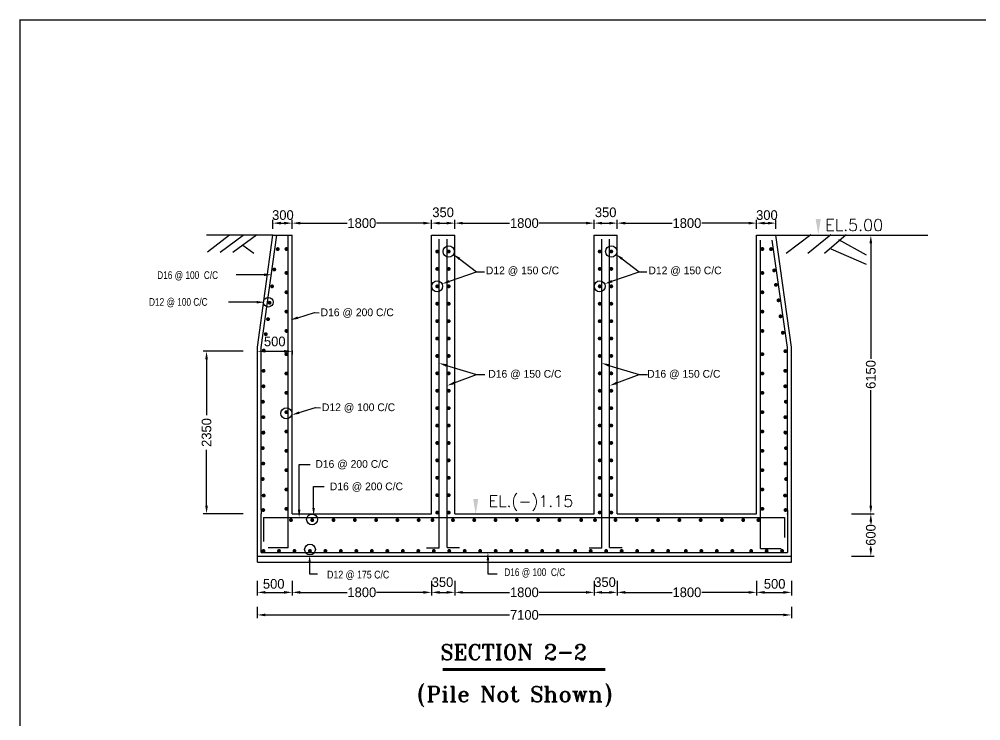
# Model space of a CAD drawing. Extents: x -377620 to 406987, y -326460 to -226264.
# Drawn here: x 84548 to 114362, y -249332 to -227565 of the extents above; entities that cross this region are included whole.
import ezdxf

# ---------------------------------------------------------------- set-up
doc = ezdxf.new("R2010")
doc.units = 0
doc.header["$LTSCALE"] = 300
doc.header["$MEASUREMENT"] = 0
doc.layers.get('DEFPOINTS').update_dxf_attribs({"linetype": 'CONTINUOUS'})
doc.layers.add('LINE', color=7, linetype='CONTINUOUS')
doc.styles.add('BIG', font='ROMANT.SHX')
doc.dimstyles.new('3', dxfattribs={"dimtxt": 225, "dimasz": 350, "dimexe": 100, "dimexo": 25, "dimgap": 9, "dimtad": 0, "dimdec": 0, "dimzin": 0, "dimdsep": 46, "dimtxsty": 'Standard', "dimcen": 0, "dimclrd": 5, "dimclre": 6, "dimclrt": 256, "dimadec": 0, "dimazin": 0, "dimtfac": 1, "dimtdec": 0, "dimtofl": 0, "dimtmove": 2, "dimatfit": 3, "dimfxl": 1, "dimtolj": 1, "dimtzin": 0, "dimarcsym": 0})

# ---------------------------------------------------------------- blocks, each defined once
blk = doc.blocks.new('*D240')
at = {"layer": 'DEFPOINTS', "color": 0}
for p in [(103091, -233892), (102371, -234095), (103091, -234095)]:
    blk.add_point(p, dxfattribs=at)
at = {"layer": 'LINE', "color": 7, "lineweight": -2}
for p, q in [((102371, -234070), (102371, -233792)), ((102621, -233892), (102841, -233892)), ((103091, -234070), (103091, -233792))]:
    blk.add_line(p, q, dxfattribs=at)
at = {"layer": 'LINE', "color": 7}
for points in [[(102621, -233850), (102621, -233933), (102371, -233892)], [(102841, -233850), (102841, -233933), (103091, -233892)]]:
    blk.add_solid(points, dxfattribs=at)
at = {"layer": 'LINE', "color": 7, "insert": (102731, -233558), "char_height": 300, "attachment_point": 5}
blk.add_mtext('\\A1;350', dxfattribs=at)
blk = doc.blocks.new('*D241')
at = {"layer": 'DEFPOINTS', "color": 0}
for p in [(108011, -233892), (107411, -234095), (108011, -234095)]:
    blk.add_point(p, dxfattribs=at)
at = {"layer": 'LINE', "color": 7, "lineweight": -2}
for p, q in [((107411, -234070), (107411, -233792)), ((107661, -233892), (107761, -233892)), ((108011, -234070), (108011, -233792))]:
    blk.add_line(p, q, dxfattribs=at)
at = {"layer": 'LINE', "color": 7}
for points in [[(107661, -233850), (107661, -233933), (107411, -233892)], [(107761, -233850), (107761, -233933), (108011, -233892)]]:
    blk.add_solid(points, dxfattribs=at)
at = {"layer": 'LINE', "color": 7, "insert": (107731, -233643), "char_height": 300, "attachment_point": 5}
blk.add_mtext('\\A1;300', dxfattribs=at)
blk = doc.blocks.new('*D242')
at = {"layer": 'DEFPOINTS', "color": 0}
for p in [(93011, -233892), (92411, -234095), (93011, -234095)]:
    blk.add_point(p, dxfattribs=at)
at = {"layer": 'LINE', "color": 7, "lineweight": -2}
for p, q in [((92411, -234070), (92411, -233792)), ((92661, -233892), (92761, -233892)), ((93011, -234070), (93011, -233792))]:
    blk.add_line(p, q, dxfattribs=at)
at = {"layer": 'LINE', "color": 7}
for points in [[(92661, -233850), (92661, -233933), (92411, -233892)], [(92761, -233850), (92761, -233933), (93011, -233892)]]:
    blk.add_solid(points, dxfattribs=at)
at = {"layer": 'LINE', "color": 7, "insert": (92724, -233643), "char_height": 300, "attachment_point": 5}
blk.add_mtext('\\A1;300', dxfattribs=at)
blk = doc.blocks.new('*D243')
at = {"layer": 'DEFPOINTS', "color": 0}
for p in [(98051, -233892), (97331, -234095), (98051, -234095)]:
    blk.add_point(p, dxfattribs=at)
at = {"layer": 'LINE', "color": 7, "lineweight": -2}
for p, q in [((97331, -234070), (97331, -233792)), ((97581, -233892), (97801, -233892)), ((98051, -234070), (98051, -233792))]:
    blk.add_line(p, q, dxfattribs=at)
at = {"layer": 'LINE', "color": 7}
for points in [[(97581, -233850), (97581, -233933), (97331, -233892)], [(97801, -233850), (97801, -233933), (98051, -233892)]]:
    blk.add_solid(points, dxfattribs=at)
at = {"layer": 'LINE', "color": 7, "insert": (97691, -233558), "char_height": 300, "attachment_point": 5}
blk.add_mtext('\\A1;350', dxfattribs=at)
blk = doc.blocks.new('*D244')
at = {"layer": 'DEFPOINTS', "color": 0}
for p in [(102371, -233892), (98051, -234095), (102371, -234095)]:
    blk.add_point(p, dxfattribs=at)
at = {"layer": 'LINE', "color": 7, "lineweight": -2}
for p, q in [((98051, -234070), (98051, -233792)), ((98301, -233892), (99752, -233892)), ((102121, -233892), (100670, -233892)), ((102371, -234070), (102371, -233792))]:
    blk.add_line(p, q, dxfattribs=at)
at = {"layer": 'LINE', "color": 7}
for points in [[(98301, -233850), (98301, -233933), (98051, -233892)], [(102121, -233850), (102121, -233933), (102371, -233892)]]:
    blk.add_solid(points, dxfattribs=at)
at = {"layer": 'LINE', "color": 7, "insert": (100211, -233892), "char_height": 300, "attachment_point": 5}
blk.add_mtext('\\A1;1800', dxfattribs=at)
blk = doc.blocks.new('*D245')
at = {"layer": 'DEFPOINTS', "color": 0}
for p in [(98051, -244966), (102371, -244966), (102371, -245348)]:
    blk.add_point(p, dxfattribs=at)
at = {"layer": 'LINE', "color": 7, "lineweight": -2}
for p, q in [((98051, -244991), (98051, -245448)), ((102371, -244991), (102371, -245448)), ((98301, -245348), (99752, -245348)), ((102121, -245348), (100670, -245348))]:
    blk.add_line(p, q, dxfattribs=at)
at = {"layer": 'LINE', "color": 7}
for points in [[(98301, -245306), (98301, -245389), (98051, -245348)], [(102121, -245306), (102121, -245389), (102371, -245348)]]:
    blk.add_solid(points, dxfattribs=at)
at = {"layer": 'LINE', "color": 7, "insert": (100211, -245348), "char_height": 300, "attachment_point": 5}
blk.add_mtext('\\A1;1800', dxfattribs=at)
blk = doc.blocks.new('*D254')
at = {"layer": 'DEFPOINTS', "color": 0}
for p in [(97331, -244966), (98051, -244966), (98051, -245348)]:
    blk.add_point(p, dxfattribs=at)
at = {"layer": 'LINE', "color": 7, "lineweight": -2}
for p, q in [((97331, -244991), (97331, -245448)), ((98051, -244991), (98051, -245448)), ((97581, -245348), (97801, -245348))]:
    blk.add_line(p, q, dxfattribs=at)
at = {"layer": 'LINE', "color": 7}
for points in [[(97581, -245306), (97581, -245389), (97331, -245348)], [(97801, -245306), (97801, -245389), (98051, -245348)]]:
    blk.add_solid(points, dxfattribs=at)
at = {"layer": 'LINE', "color": 7, "insert": (97672, -245032), "char_height": 300, "attachment_point": 5}
blk.add_mtext('\\A1;350', dxfattribs=at)
blk = doc.blocks.new('*D257')
at = {"layer": 'DEFPOINTS', "color": 0}
for p in [(91931, -244966), (93011, -244966), (93011, -245348)]:
    blk.add_point(p, dxfattribs=at)
at = {"layer": 'LINE', "color": 7, "lineweight": -2}
for p, q in [((91931, -244991), (91931, -245448)), ((93011, -244991), (93011, -245448)), ((92181, -245348), (92761, -245348))]:
    blk.add_line(p, q, dxfattribs=at)
at = {"layer": 'LINE', "color": 7}
for points in [[(92181, -245306), (92181, -245389), (91931, -245348)], [(92761, -245306), (92761, -245389), (93011, -245348)]]:
    blk.add_solid(points, dxfattribs=at)
at = {"layer": 'LINE', "color": 7, "insert": (92439, -245086), "char_height": 300, "attachment_point": 5}
blk.add_mtext('\\A1;500', dxfattribs=at)
blk = doc.blocks.new('*D258')
at = {"layer": 'DEFPOINTS', "color": 0}
for p in [(93011, -244966), (97331, -244966), (97331, -245348)]:
    blk.add_point(p, dxfattribs=at)
at = {"layer": 'LINE', "color": 7, "lineweight": -2}
for p, q in [((93011, -244991), (93011, -245448)), ((97331, -244991), (97331, -245448)), ((93261, -245348), (94712, -245348)), ((97081, -245348), (95630, -245348))]:
    blk.add_line(p, q, dxfattribs=at)
at = {"layer": 'LINE', "color": 7}
for points in [[(93261, -245306), (93261, -245389), (93011, -245348)], [(97081, -245306), (97081, -245389), (97331, -245348)]]:
    blk.add_solid(points, dxfattribs=at)
at = {"layer": 'LINE', "color": 7, "insert": (95171, -245348), "char_height": 300, "attachment_point": 5}
blk.add_mtext('\\A1;1800', dxfattribs=at)
blk = doc.blocks.new('*D259')
at = {"layer": 'DEFPOINTS', "color": 0}
for p in [(91518, -237868), (90356, -242908), (91518, -242908)]:
    blk.add_point(p, dxfattribs=at)
at = {"layer": 'LINE', "color": 7, "lineweight": -2}
for p, q in [((91493, -237868), (90256, -237868)), ((90356, -238118), (90356, -239854)), ((90356, -242658), (90356, -240922)), ((91493, -242908), (90256, -242908))]:
    blk.add_line(p, q, dxfattribs=at)
at = {"layer": 'LINE', "color": 7}
for points in [[(90315, -238118), (90398, -238118), (90356, -237868)], [(90315, -242658), (90398, -242658), (90356, -242908)]]:
    blk.add_solid(points, dxfattribs=at)
at = {"layer": 'LINE', "color": 7, "insert": (90356, -240388), "char_height": 300, "attachment_point": 5, "rotation": 90}
blk.add_mtext('\\A1;2350', dxfattribs=at)
blk = doc.blocks.new('1')
at = {"layer": 'LINE', "const_width": 25}
blk.add_lwpolyline([(12, 0, 1), (37, 0, 1)], format="xyb", close=True, dxfattribs=at)
blk = doc.blocks.new('2')
at = {"layer": 'LINE'}
blk.add_blockref('1', (-25, -25), dxfattribs=at)
blk = doc.blocks.new('*D260')
at = {"layer": 'DEFPOINTS', "color": 0}
for p in [(91931, -237816), (93011, -237816), (93011, -237868)]:
    blk.add_point(p, dxfattribs=at)
at = {"layer": 'LINE', "color": 7, "lineweight": -2}
for p, q in [((91931, -237841), (91931, -237968)), ((92181, -237868), (92761, -237868)), ((93011, -237841), (93011, -237968))]:
    blk.add_line(p, q, dxfattribs=at)
at = {"layer": 'LINE', "color": 7}
for points in [[(92181, -237826), (92181, -237909), (91931, -237868)], [(92761, -237826), (92761, -237909), (93011, -237868)]]:
    blk.add_solid(points, dxfattribs=at)
at = {"layer": 'LINE', "color": 7, "insert": (92471, -237564), "char_height": 300, "attachment_point": 5}
blk.add_mtext('\\A1;500', dxfattribs=at)
blk = doc.blocks.new('*D261')
at = {"layer": 'DEFPOINTS', "color": 0}
for p in [(97331, -233892), (93011, -234095), (97331, -234095)]:
    blk.add_point(p, dxfattribs=at)
at = {"layer": 'LINE', "color": 7, "lineweight": -2}
for p, q in [((93011, -234070), (93011, -233792)), ((93261, -233892), (94712, -233892)), ((97081, -233892), (95630, -233892)), ((97331, -234070), (97331, -233792))]:
    blk.add_line(p, q, dxfattribs=at)
at = {"layer": 'LINE', "color": 7}
for points in [[(93261, -233850), (93261, -233933), (93011, -233892)], [(97081, -233850), (97081, -233933), (97331, -233892)]]:
    blk.add_solid(points, dxfattribs=at)
at = {"layer": 'LINE', "color": 7, "insert": (95171, -233892), "char_height": 300, "attachment_point": 5}
blk.add_mtext('\\A1;1800', dxfattribs=at)
blk = doc.blocks.new('*D269')
at = {"layer": 'DEFPOINTS', "color": 0}
for p in [(102371, -244966), (103091, -244966), (103091, -245348)]:
    blk.add_point(p, dxfattribs=at)
at = {"layer": 'LINE', "color": 7, "lineweight": -2}
for p, q in [((102371, -244991), (102371, -245448)), ((103091, -244991), (103091, -245448)), ((102621, -245348), (102841, -245348))]:
    blk.add_line(p, q, dxfattribs=at)
at = {"layer": 'LINE', "color": 7}
for points in [[(102621, -245306), (102621, -245389), (102371, -245348)], [(102841, -245306), (102841, -245389), (103091, -245348)]]:
    blk.add_solid(points, dxfattribs=at)
at = {"layer": 'LINE', "color": 7, "insert": (102712, -245032), "char_height": 300, "attachment_point": 5}
blk.add_mtext('\\A1;350', dxfattribs=at)
blk = doc.blocks.new('*D273')
at = {"layer": 'DEFPOINTS', "color": 0}
for p in [(103091, -244966), (107411, -244966), (107411, -245348)]:
    blk.add_point(p, dxfattribs=at)
at = {"layer": 'LINE', "color": 7, "lineweight": -2}
for p, q in [((103091, -244991), (103091, -245448)), ((107411, -244991), (107411, -245448)), ((103341, -245348), (104792, -245348)), ((107161, -245348), (105710, -245348))]:
    blk.add_line(p, q, dxfattribs=at)
at = {"layer": 'LINE', "color": 7}
for points in [[(103341, -245306), (103341, -245389), (103091, -245348)], [(107161, -245306), (107161, -245389), (107411, -245348)]]:
    blk.add_solid(points, dxfattribs=at)
at = {"layer": 'LINE', "color": 7, "insert": (105251, -245348), "char_height": 300, "attachment_point": 5}
blk.add_mtext('\\A1;1800', dxfattribs=at)
blk = doc.blocks.new('*D274')
at = {"layer": 'DEFPOINTS', "color": 0}
for p in [(107411, -244966), (108491, -244966), (108491, -245348)]:
    blk.add_point(p, dxfattribs=at)
at = {"layer": 'LINE', "color": 7, "lineweight": -2}
for p, q in [((107411, -244991), (107411, -245448)), ((108491, -244991), (108491, -245448)), ((107661, -245348), (108241, -245348))]:
    blk.add_line(p, q, dxfattribs=at)
at = {"layer": 'LINE', "color": 7}
for points in [[(107661, -245306), (107661, -245389), (107411, -245348)], [(108241, -245306), (108241, -245389), (108491, -245348)]]:
    blk.add_solid(points, dxfattribs=at)
at = {"layer": 'LINE', "color": 7, "insert": (107971, -245086), "char_height": 300, "attachment_point": 5}
blk.add_mtext('\\A1;500', dxfattribs=at)
blk = doc.blocks.new('*D276')
at = {"layer": 'DEFPOINTS', "color": 0}
for p in [(110332, -234268), (110953, -234268), (110332, -242908)]:
    blk.add_point(p, dxfattribs=at)
at = {"layer": 'LINE', "color": 7, "lineweight": -2}
for p, q in [((110357, -234268), (111053, -234268)), ((110953, -234518), (110953, -238104)), ((110953, -242658), (110953, -239072)), ((110357, -242908), (111053, -242908))]:
    blk.add_line(p, q, dxfattribs=at)
at = {"layer": 'LINE', "color": 7}
for points in [[(110911, -234518), (110995, -234518), (110953, -234268)], [(110911, -242658), (110995, -242658), (110953, -242908)]]:
    blk.add_solid(points, dxfattribs=at)
at = {"layer": 'LINE', "color": 7, "insert": (110953, -238588), "char_height": 300, "attachment_point": 5, "rotation": 90}
blk.add_mtext('\\A1;6150', dxfattribs=at)
blk = doc.blocks.new('*D277')
at = {"layer": 'DEFPOINTS', "color": 0}
for p in [(110332, -242908), (110953, -242908), (110332, -244228)]:
    blk.add_point(p, dxfattribs=at)
at = {"layer": 'LINE', "color": 7, "lineweight": -2}
for p, q in [((110357, -242908), (111053, -242908)), ((110953, -243158), (110953, -243209)), ((110953, -243978), (110953, -243927)), ((110357, -244228), (111053, -244228))]:
    blk.add_line(p, q, dxfattribs=at)
at = {"layer": 'LINE', "color": 7}
for points in [[(110911, -243158), (110995, -243158), (110953, -242908)], [(110911, -243978), (110995, -243978), (110953, -244228)]]:
    blk.add_solid(points, dxfattribs=at)
at = {"layer": 'LINE', "color": 7, "insert": (110953, -243568), "char_height": 300, "attachment_point": 5, "rotation": 90}
blk.add_mtext('\\A1;600', dxfattribs=at)
blk = doc.blocks.new('*D278')
at = {"layer": 'DEFPOINTS', "color": 0}
for p in [(107411, -233892), (103091, -234095), (107411, -234095)]:
    blk.add_point(p, dxfattribs=at)
at = {"layer": 'LINE', "color": 7, "lineweight": -2}
for p, q in [((103091, -234070), (103091, -233792)), ((103341, -233892), (104792, -233892)), ((107161, -233892), (105710, -233892)), ((107411, -234070), (107411, -233792))]:
    blk.add_line(p, q, dxfattribs=at)
at = {"layer": 'LINE', "color": 7}
for points in [[(103341, -233850), (103341, -233933), (103091, -233892)], [(107161, -233850), (107161, -233933), (107411, -233892)]]:
    blk.add_solid(points, dxfattribs=at)
at = {"layer": 'LINE', "color": 7, "insert": (105251, -233892), "char_height": 300, "attachment_point": 5}
blk.add_mtext('\\A1;1800', dxfattribs=at)
blk = doc.blocks.new('*D376')
at = {"layer": 'DEFPOINTS', "color": 0}
for p in [(91931, -245767), (108491, -245767), (108491, -246049)]:
    blk.add_point(p, dxfattribs=at)
at = {"layer": 'LINE', "color": 7, "lineweight": -2}
for p, q in [((91931, -245792), (91931, -246149)), ((108491, -245792), (108491, -246149)), ((92181, -246049), (99752, -246049)), ((108241, -246049), (100670, -246049))]:
    blk.add_line(p, q, dxfattribs=at)
at = {"layer": 'LINE', "color": 7}
for points in [[(92181, -246007), (92181, -246090), (91931, -246049)], [(108241, -246007), (108241, -246090), (108491, -246049)]]:
    blk.add_solid(points, dxfattribs=at)
at = {"layer": 'LINE', "color": 7, "insert": (100211, -246049), "char_height": 300, "attachment_point": 5}
blk.add_mtext('\\A1;7100', dxfattribs=at)

msp = doc.modelspace()

# ---------------------------------------------------------------- linework, layer by layer
at = {"layer": 'LINE', "color": 7}
for p, q in [((92411.2363, -234267.505), (90354.3199, -234267.505)), ((91066.0952, -234263.2549), (90389.4693, -234789.9603)), ((91496.6753, -234272.0333), (90776.1127, -234807.5171)), ((91900.8932, -234263.2549), (91171.5433, -234807.5171)), ((91931.2363, -237742.6991), (92412.6375, -234267.505)), ((92050.9934, -237750.3298), (92532.8808, -234267.505)), ((92411.2363, -234267.505), (93011.2363, -234267.505)), ((92891.2363, -243027.505), (92891.2363, -234267.505)), ((93011.2363, -242907.505), (93011.2363, -234267.505)), ((97331.2363, -242907.505), (97331.2363, -234267.505)), ((97331.2363, -234267.505), (98051.2363, -234267.505)), ((98051.2363, -242907.505), (98051.2363, -234267.505)), ((102371.2363, -242907.505), (102371.2363, -234267.505)), ((102371.2363, -234267.505), (103091.2363, -234267.505)), ((103091.2363, -242907.505), (103091.2363, -234267.505)), ((107411.2363, -242907.505), (107411.2363, -234267.505)), ((107411.2363, -242907.505), (107411.2363, -234267.505)), ((107411.2363, -234267.505), (108011.2363, -234267.505)), ((108491.2363, -237742.6991), (108009.8351, -234267.505)), ((108011.2363, -234267.505), (112719.7062, -234267.505)), ((109090.6483, -234258.4487), (108326.6362, -234830.8758)), ((109711.4083, -234258.4487), (108995.147, -234830.8758)), ((110188.9158, -234258.4487), (109520.4052, -234830.8758)), ((91479.1006, -234579.2781), (91821.8071, -234825.0739)), ((97570.3632, -243972.6391), (97570.3632, -234387.505)), ((97812.1097, -243953.6391), (97812.1097, -234387.505)), ((102610.3632, -243972.6391), (102610.3632, -234387.505)), ((102852.1097, -243953.6391), (102852.1097, -234387.505)), ((107531.2363, -243027.505), (107531.2363, -234416.8589)), ((108371.4792, -237750.3298), (107899.1083, -234416.8589)), ((109950.1621, -234401.5555), (110809.6758, -234878.5781)), ((109711.4083, -234687.7691), (110809.6758, -235164.7916)), ((98198.2117, -234999.0015), (98730.0497, -235397.4749)), ((103238.2117, -234999.0015), (103770.0497, -235397.4749)), ((92142.3504, -235492.5919), (91270.9133, -235492.5919)), ((97885.8913, -235695.9917), (98730.0497, -235397.4749)), ((98706.4741, -235399.1368), (98946.4741, -235399.1368)), ((98730.0497, -235397.4749), (98970.0497, -235397.4749)), ((98730.0497, -235397.4749), (98947.2221, -235397.4749)), ((102925.8913, -235695.9917), (103770.0497, -235397.4749)), ((103746.4741, -235399.1368), (103986.4741, -235399.1368)), ((103770.0497, -235397.4749), (103987.2221, -235397.4749)), ((103770.0497, -235397.4749), (104010.0497, -235397.4749)), ((91910.4462, -236345.8563), (91039.009, -236345.8563)), ((93187.1797, -236825.0575), (93698.6779, -236662.4734)), ((93698.6779, -236662.4734), (93850.0869, -236679.2796)), ((91931.2363, -242907.505), (91931.2363, -237742.6991)), ((92051.2363, -242789.7562), (92051.2363, -237742.6991)), ((108371.2363, -242789.7562), (108371.2363, -237742.6991)), ((108491.2363, -242907.505), (108491.2363, -237742.6991)), ((97794.1239, -238305.1624), (98727.1689, -238585.7938)), ((102834.1239, -238305.1624), (103767.1689, -238585.7938)), ((98038.4859, -238849.6779), (98727.1689, -238585.7938)), ((98727.1689, -238585.7938), (98989.7536, -238585.7938)), ((103078.4859, -238849.6779), (103767.1689, -238585.7938)), ((103767.1689, -238585.7938), (104029.7536, -238585.7938)), ((93228.1297, -239770.547), (93739.6279, -239607.9629)), ((93739.6279, -239607.9629), (93891.0369, -239624.769)), ((93226.8176, -241375.3883), (93569.1733, -241375.3883)), ((93226.8176, -242787.0841), (93226.8176, -241375.3883)), ((93675.38, -242068.1658), (94002.9799, -242068.1658)), ((93675.38, -242728.1766), (93675.38, -242068.1658)), ((91931.2363, -244407.505), (91931.2363, -242907.505)), ((92051.2363, -242789.7562), (92051.2363, -242907.505)), ((92051.2363, -244107.505), (92051.2363, -242907.505)), ((93011.2363, -242907.505), (97331.2363, -242907.505)), ((98051.2363, -242907.505), (102371.2363, -242907.505)), ((103091.2363, -242907.505), (107411.2363, -242907.505)), ((108371.2363, -242789.7562), (108371.8701, -242912.0301)), ((108371.8701, -242912.0301), (108371.8701, -244107.505)), ((108491.2363, -244407.505), (108491.2363, -242907.505)), ((92118.8925, -243027.505), (108278.8925, -243027.505)), ((92118.8925, -243027.505), (92118.8925, -243767.6391)), ((92891.2363, -243964.6391), (92891.2363, -243027.505)), ((107531.2363, -243986.6391), (107531.2363, -243027.505)), ((108278.8925, -243027.505), (108278.8925, -243645.6391)), ((92051.2363, -244107.505), (108371.8701, -244107.505)), ((92891.2363, -243964.6391), (92264.8925, -243964.6391)), ((97570.3632, -243972.6391), (97175.8925, -243972.6391)), ((97812.1097, -243953.6391), (98198.8925, -243953.6391)), ((102610.3632, -243972.6391), (102215.8925, -243972.6391)), ((102852.1097, -243953.6391), (103238.8925, -243953.6391)), ((107531.2363, -243986.6391), (108175.8925, -243986.6391)), ((91931.2363, -244227.505), (108491.2363, -244227.505)), ((91931.2363, -244407.505), (108491.2363, -244407.505)), ((93552.5302, -244435.4638), (93552.5302, -244768.1979)), ((99080.7782, -244353.6447), (99080.7782, -244768.1979)), ((93552.5302, -244768.1979), (93798.2301, -244768.1979)), ((99080.7782, -244768.1979), (99367.4277, -244768.1979))]:
    msp.add_line(p, q, dxfattribs=at)
at = {"layer": 'LINE', "color": 7, "lineweight": 40, "const_width": 42.8247}
msp.add_lwpolyline([(84569.8442, -270371.8278), (145075.0442, -270371.8278), (145075.0442, -227586.0078), (84569.8442, -227586.0078)], close=True, dxfattribs=at)
at = {"layer": 'LINE', "color": 7, "const_width": 60}
for points in [[(92801.9592, -234694.3655, 1), (92861.9592, -234694.3655, 1)], [(97477.2466, -234772.3609, 1), (97537.2466, -234772.3609, 1)], [(97835.7475, -234772.3609, 1), (97895.7475, -234772.3609, 1)], [(102517.2466, -234772.3609, 1), (102577.2466, -234772.3609, 1)], [(102875.7475, -234772.3609, 1), (102935.7475, -234772.3609, 1)], [(107620.5134, -234694.3655, -1), (107560.5134, -234694.3655, -1)], [(92801.9592, -235436.9753, 1), (92861.9592, -235436.9753, 1)], [(97477.2466, -235312.3609, 1), (97537.2466, -235312.3609, 1)], [(97835.7475, -235312.3609, 1), (97895.7475, -235312.3609, 1)], [(102517.2466, -235312.3609, 1), (102577.2466, -235312.3609, 1)], [(102875.7475, -235312.3609, 1), (102935.7475, -235312.3609, 1)], [(107620.5134, -235436.9753, -1), (107560.5134, -235436.9753, -1)], [(97477.2466, -235852.3609, 1), (97537.2466, -235852.3609, 1)], [(97835.7475, -235852.3609, 1), (97895.7475, -235852.3609, 1)], [(102517.2466, -235852.3609, 1), (102577.2466, -235852.3609, 1)], [(102875.7475, -235852.3609, 1), (102935.7475, -235852.3609, 1)], [(92801.9592, -236036.9753, 1), (92861.9592, -236036.9753, 1)], [(107620.5134, -236036.9753, -1), (107560.5134, -236036.9753, -1)], [(97477.2466, -236392.3609, 1), (97537.2466, -236392.3609, 1)], [(97835.7475, -236392.3609, 1), (97895.7475, -236392.3609, 1)], [(102517.2466, -236392.3609, 1), (102577.2466, -236392.3609, 1)], [(102875.7475, -236392.3609, 1), (102935.7475, -236392.3609, 1)], [(92801.9592, -236636.9753, 1), (92861.9592, -236636.9753, 1)], [(107620.5134, -236636.9753, -1), (107560.5134, -236636.9753, -1)], [(97477.2466, -236932.3609, 1), (97537.2466, -236932.3609, 1)], [(97835.7475, -236932.3609, 1), (97895.7475, -236932.3609, 1)], [(102517.2466, -236932.3609, 1), (102577.2466, -236932.3609, 1)], [(102875.7475, -236932.3609, 1), (102935.7475, -236932.3609, 1)], [(92801.9592, -237236.9753, 1), (92861.9592, -237236.9753, 1)], [(107620.5134, -237236.9753, -1), (107560.5134, -237236.9753, -1)], [(97477.2466, -237472.3609, 1), (97537.2466, -237472.3609, 1)], [(97835.7475, -237472.3609, 1), (97895.7475, -237472.3609, 1)], [(102517.2466, -237472.3609, 1), (102577.2466, -237472.3609, 1)], [(102875.7475, -237472.3609, 1), (102935.7475, -237472.3609, 1)], [(92801.9592, -237956.9753, 1), (92861.9592, -237956.9753, 1)], [(107620.5134, -237956.9753, -1), (107560.5134, -237956.9753, -1)], [(97477.2466, -238012.3609, 1), (97537.2466, -238012.3609, 1)], [(97835.7475, -238012.3609, 1), (97895.7475, -238012.3609, 1)], [(102517.2466, -238012.3609, 1), (102577.2466, -238012.3609, 1)], [(102875.7475, -238012.3609, 1), (102935.7475, -238012.3609, 1)], [(92801.9592, -238556.9753, 1), (92861.9592, -238556.9753, 1)], [(97477.2466, -238552.3609, 1), (97537.2466, -238552.3609, 1)], [(97835.7475, -238552.3609, 1), (97895.7475, -238552.3609, 1)], [(102517.2466, -238552.3609, 1), (102577.2466, -238552.3609, 1)], [(102875.7475, -238552.3609, 1), (102935.7475, -238552.3609, 1)], [(107620.5134, -238556.9753, -1), (107560.5134, -238556.9753, -1)], [(92801.9592, -239156.9753, 1), (92861.9592, -239156.9753, 1)], [(97477.2466, -239092.3609, 1), (97537.2466, -239092.3609, 1)], [(97835.7475, -239092.3609, 1), (97895.7475, -239092.3609, 1)], [(102517.2466, -239092.3609, 1), (102577.2466, -239092.3609, 1)], [(102875.7475, -239092.3609, 1), (102935.7475, -239092.3609, 1)], [(107620.5134, -239156.9753, -1), (107560.5134, -239156.9753, -1)], [(92801.9592, -239756.9753, 1), (92861.9592, -239756.9753, 1)], [(97477.2466, -239632.3609, 1), (97537.2466, -239632.3609, 1)], [(97835.7475, -239632.3609, 1), (97895.7475, -239632.3609, 1)], [(102517.2466, -239632.3609, 1), (102577.2466, -239632.3609, 1)], [(102875.7475, -239632.3609, 1), (102935.7475, -239632.3609, 1)], [(107620.5134, -239756.9753, -1), (107560.5134, -239756.9753, -1)], [(92801.9592, -240356.9753, 1), (92861.9592, -240356.9753, 1)], [(97477.2466, -240172.3609, 1), (97537.2466, -240172.3609, 1)], [(97835.7475, -240172.3609, 1), (97895.7475, -240172.3609, 1)], [(102517.2466, -240172.3609, 1), (102577.2466, -240172.3609, 1)], [(102875.7475, -240172.3609, 1), (102935.7475, -240172.3609, 1)], [(107620.5134, -240356.9753, -1), (107560.5134, -240356.9753, -1)], [(97477.2466, -240712.3609, 1), (97537.2466, -240712.3609, 1)], [(97835.7475, -240712.3609, 1), (97895.7475, -240712.3609, 1)], [(102517.2466, -240712.3609, 1), (102577.2466, -240712.3609, 1)], [(102875.7475, -240712.3609, 1), (102935.7475, -240712.3609, 1)], [(92801.9592, -240956.9753, 1), (92861.9592, -240956.9753, 1)], [(107620.5134, -240956.9753, -1), (107560.5134, -240956.9753, -1)], [(97477.2466, -241252.3609, 1), (97537.2466, -241252.3609, 1)], [(97835.7475, -241252.3609, 1), (97895.7475, -241252.3609, 1)], [(102517.2466, -241252.3609, 1), (102577.2466, -241252.3609, 1)], [(102875.7475, -241252.3609, 1), (102935.7475, -241252.3609, 1)], [(92801.9592, -241556.9753, 1), (92861.9592, -241556.9753, 1)], [(97477.2466, -241792.3609, 1), (97537.2466, -241792.3609, 1)], [(97835.7475, -241792.3609, 1), (97895.7475, -241792.3609, 1)], [(102517.2466, -241792.3609, 1), (102577.2466, -241792.3609, 1)], [(102875.7475, -241792.3609, 1), (102935.7475, -241792.3609, 1)], [(107620.5134, -241556.9753, -1), (107560.5134, -241556.9753, -1)], [(92801.9592, -242156.9753, 1), (92861.9592, -242156.9753, 1)], [(97477.2466, -242332.3609, 1), (97537.2466, -242332.3609, 1)], [(97835.7475, -242332.3609, 1), (97895.7475, -242332.3609, 1)], [(102517.2466, -242332.3609, 1), (102577.2466, -242332.3609, 1)], [(102875.7475, -242332.3609, 1), (102935.7475, -242332.3609, 1)], [(107620.5134, -242156.9753, -1), (107560.5134, -242156.9753, -1)], [(92801.9592, -242756.9753, 1), (92861.9592, -242756.9753, 1)], [(97477.2466, -242872.3609, 1), (97537.2466, -242872.3609, 1)], [(97835.7475, -242872.3609, 1), (97895.7475, -242872.3609, 1)], [(102517.2466, -242872.3609, 1), (102577.2466, -242872.3609, 1)], [(102875.7475, -242872.3609, 1), (102935.7475, -242872.3609, 1)], [(107620.5134, -242756.9753, -1), (107560.5134, -242756.9753, -1)], [(92943.6466, -243105.1609, 1), (93003.6466, -243105.1609, 1)], [(93603.6466, -243105.1609, 1), (93663.6466, -243105.1609, 1)], [(94263.6466, -243105.1609, 1), (94323.6466, -243105.1609, 1)], [(94923.6466, -243105.1609, 1), (94983.6466, -243105.1609, 1)], [(95583.6466, -243105.1609, 1), (95643.6466, -243105.1609, 1)], [(96243.6466, -243105.1609, 1), (96303.6466, -243105.1609, 1)], [(96903.6466, -243105.1609, 1), (96963.6466, -243105.1609, 1)], [(97330.8466, -243105.1609, 1), (97390.8466, -243105.1609, 1)], [(97966.8466, -243105.1609, 1), (98026.8466, -243105.1609, 1)], [(98626.8466, -243105.1609, 1), (98686.8466, -243105.1609, 1)], [(99286.8466, -243105.1609, 1), (99346.8466, -243105.1609, 1)], [(99946.8466, -243105.1609, 1), (100006.8466, -243105.1609, 1)], [(100606.8466, -243105.1609, 1), (100666.8466, -243105.1609, 1)], [(101266.8466, -243105.1609, 1), (101326.8466, -243105.1609, 1)], [(101943.6466, -243105.1609, 1), (102003.6466, -243105.1609, 1)], [(102370.8466, -243105.1609, 1), (102430.8466, -243105.1609, 1)], [(103006.8466, -243105.1609, 1), (103066.8466, -243105.1609, 1)], [(103666.8466, -243105.1609, 1), (103726.8466, -243105.1609, 1)], [(104326.8466, -243105.1609, 1), (104386.8466, -243105.1609, 1)], [(104986.8466, -243105.1609, 1), (105046.8466, -243105.1609, 1)], [(105646.8466, -243105.1609, 1), (105706.8466, -243105.1609, 1)], [(106306.8466, -243105.1609, 1), (106366.8466, -243105.1609, 1)], [(106966.8466, -243105.1609, 1), (107026.8466, -243105.1609, 1)], [(107437.2466, -243105.1609, 1), (107497.2466, -243105.1609, 1)], [(92091.6466, -244062.7609, 1), (92151.6466, -244062.7609, 1)], [(92571.6466, -244062.7609, 1), (92631.6466, -244062.7609, 1)], [(93051.6466, -244062.7609, 1), (93111.6466, -244062.7609, 1)], [(93531.6466, -244062.7609, 1), (93591.6466, -244062.7609, 1)], [(94011.6466, -244062.7609, 1), (94071.6466, -244062.7609, 1)], [(94491.6466, -244062.7609, 1), (94551.6466, -244062.7609, 1)], [(94971.6466, -244062.7609, 1), (95031.6466, -244062.7609, 1)], [(95451.6466, -244062.7609, 1), (95511.6466, -244062.7609, 1)], [(95931.6466, -244062.7609, 1), (95991.6466, -244062.7609, 1)], [(96411.6466, -244062.7609, 1), (96471.6466, -244062.7609, 1)], [(96891.6466, -244062.7609, 1), (96951.6466, -244062.7609, 1)], [(97371.6466, -244062.7609, 1), (97431.6466, -244062.7609, 1)], [(97851.6466, -244062.7609, 1), (97911.6466, -244062.7609, 1)], [(98331.6466, -244062.7609, 1), (98391.6466, -244062.7609, 1)], [(98811.6466, -244062.7609, 1), (98871.6466, -244062.7609, 1)], [(99291.6466, -244062.7609, 1), (99351.6466, -244062.7609, 1)], [(99771.6466, -244062.7609, 1), (99831.6466, -244062.7609, 1)], [(100251.6466, -244062.7609, 1), (100311.6466, -244062.7609, 1)], [(100731.6466, -244062.7609, 1), (100791.6466, -244062.7609, 1)], [(101211.6466, -244062.7609, 1), (101271.6466, -244062.7609, 1)], [(101757.6466, -244062.7609, 1), (101817.6466, -244062.7609, 1)], [(102237.6466, -244062.7609, 1), (102297.6466, -244062.7609, 1)], [(102717.6466, -244062.7609, 1), (102777.6466, -244062.7609, 1)], [(103197.6466, -244062.7609, 1), (103257.6466, -244062.7609, 1)], [(103677.6466, -244062.7609, 1), (103737.6466, -244062.7609, 1)], [(104157.6466, -244062.7609, 1), (104217.6466, -244062.7609, 1)], [(104637.6466, -244062.7609, 1), (104697.6466, -244062.7609, 1)], [(105188.6466, -244062.7609, 1), (105248.6466, -244062.7609, 1)], [(105668.6466, -244062.7609, 1), (105728.6466, -244062.7609, 1)], [(106148.6466, -244062.7609, 1), (106208.6466, -244062.7609, 1)], [(106628.6466, -244062.7609, 1), (106688.6466, -244062.7609, 1)], [(107211.6466, -244062.7609, 1), (107271.6466, -244062.7609, 1)], [(107691.6466, -244062.7609, 1), (107751.6466, -244062.7609, 1)], [(108171.6466, -244062.7609, 1), (108231.6466, -244062.7609, 1)]]:
    msp.add_lwpolyline(points, format="xyb", close=True, dxfattribs=at)
at = {"layer": 'LINE', "color": 7, "const_width": 96}
msp.add_lwpolyline([(97682.1797, -247740.7157), (102724.66, -247740.7157)], dxfattribs=at)
at = {"layer": 'LINE', "color": 7}
for centre, radius in [((97865.7475, -234772.3609), 176.5894), ((102905.7475, -234772.3609), 176.5894), ((97507.2466, -235852.3609), 169.2278), ((102547.2466, -235852.3609), 169.2278), ((92273.5218, -236345.0601), 149.8797), ((92831.9592, -239793.1341), 170.5494), ((93627.6241, -243085.4774), 167.0028), ((93563.1111, -244019.9986), 167.0028)]:
    msp.add_circle(centre, radius, dxfattribs=at)
for p in [(92486.2828, -235336.2313), (92486.3733, -235333.833), (92486.4638, -235331.4347), (92486.5543, -235329.0365), (92486.6448, -235326.6382), (92486.7353, -235324.2399), (92486.8258, -235321.8416), (92486.9163, -235319.4433), (107935.8278, -235326.6382), (107935.9183, -235329.0365), (107936.0088, -235331.4347), (107936.0993, -235333.833), (107936.1898, -235336.2313), (92140.5665, -240417.7107), (92140.6571, -240415.3124), (92140.7476, -240412.9141), (92140.8381, -240410.5158), (92140.9286, -240408.1175), (92141.0191, -240405.7192), (92141.1096, -240403.3209), (92141.2001, -240400.9227), (92141.2906, -240398.5244), (92141.3811, -240396.1261), (92141.4716, -240393.7278), (92141.5621, -240391.3295), (92141.6526, -240388.9312), (92141.7431, -240386.5329), (92141.8336, -240384.1346), (92141.9241, -240381.7363), (92142.0146, -240379.338), (92142.1051, -240376.9397), (92142.1956, -240374.5414), (92142.2861, -240372.1431), (92142.3766, -240369.7448), (92142.4671, -240367.3466), (92142.5576, -240364.9483), (92142.6481, -240362.55), (92142.7386, -240360.1517), (92142.8291, -240357.7534), (92142.9196, -240355.3551), (92143.0101, -240352.9568), (108279.4625, -240352.9568), (108279.553, -240355.3551), (108279.6435, -240357.7534), (108279.734, -240360.1517), (108279.8245, -240362.55), (108279.915, -240364.9483), (108280.0055, -240367.3466), (108280.096, -240369.7448), (108280.1865, -240372.1431), (108280.277, -240374.5414), (108280.3675, -240376.9397), (108280.458, -240379.338), (108280.5485, -240381.7363), (108280.639, -240384.1346), (108280.7295, -240386.5329), (108280.82, -240388.9312), (108280.9105, -240391.3295), (108281.001, -240393.7278), (108281.0915, -240396.1261), (108281.182, -240398.5244), (108281.2725, -240400.9227), (108281.363, -240403.3209), (108281.4535, -240405.7192), (108281.544, -240408.1175), (108281.6345, -240410.5158), (108281.725, -240412.9141), (108281.8155, -240415.3124), (108281.906, -240417.7107), (108371.6891, -242907.2335), (108371.7796, -242909.6318)]:
    msp.add_point(p, dxfattribs=at)
for points in [[(109402.4941, -233763.9212), (109242.4941, -233763.9212), (109322.4941, -234243.9212)], [(98174.2273, -235031.0132), (98222.1961, -234966.9898), (98006.1415, -234855.0951)], [(103214.2273, -235031.0132), (103262.1961, -234966.9898), (103046.1415, -234855.0951)], [(92142.3504, -235452.5919), (92142.3504, -235532.5919), (92382.3504, -235492.5919)], [(97899.2271, -235733.7032), (97872.5555, -235658.2803), (97659.6224, -235776.0065)], [(102939.2271, -235733.7032), (102912.5555, -235658.2803), (102699.6224, -235776.0065)], [(91910.4462, -236305.8563), (91910.4462, -236385.8563), (92150.4462, -236345.8563)], [(93199.2966, -236863.1781), (93175.0627, -236786.937), (92958.4561, -236897.7593)], [(97782.6029, -238343.4673), (97805.6448, -238266.8575), (97564.2943, -238236.0367)], [(102822.6029, -238343.4673), (102845.6448, -238266.8575), (102604.2943, -238236.0367)], [(98052.7981, -238887.0297), (98024.1737, -238812.326), (97814.3747, -238935.551)], [(103092.7981, -238887.0297), (103064.1737, -238812.326), (102854.3747, -238935.551)], [(93240.2467, -239808.6676), (93216.0128, -239732.4264), (92999.4062, -239843.2488)], [(98782.5349, -242445.9335), (98622.5349, -242445.9335), (98702.5349, -242925.9335)], [(93266.8176, -242787.0841), (93186.8176, -242787.0841), (93226.8176, -243027.0841)], [(93715.38, -242728.1766), (93635.38, -242728.1766), (93675.38, -242968.1766)], [(99040.7782, -244353.6447), (99120.7782, -244353.6447), (99080.7782, -244113.6447)], [(93512.5302, -244435.4638), (93592.5302, -244435.4638), (93552.5302, -244195.4638)]]:
    msp.add_solid(points, dxfattribs=at)

# ---------------------------------------------------------------- block references
at = {"layer": 'LINE', "color": 7, "yscale": 2.400000000023283, "zscale": 2.4}
for p, xscale, rotation in [((92503.6591, -234693.2184), 2.399999999979211, 87.83892051056841), ((107918.8135, -234693.2184), -2.399999999979211, 272.1610794894316), ((92397.4666, -235326.0835), 2.399999999979211, 87.83892051056841), ((108014.3137, -235355.4177), -2.399999999979211, 272.1610794894316), ((92327.7617, -235849.7434), 2.399999999979211, 87.83892051056841), ((108070.1343, -235804.1479), -2.399999999979211, 272.1610794894316), ((92250.9334, -236358.7361), 2.399999999979211, 87.83892051056841), ((108150.1545, -236283.8064), -2.399999999979211, 272.1610794894316), ((108212.7357, -236778.9293), -2.399999999979211, 272.1610794894316), ((92203.0341, -236867.7291), 2.399999999979211, 87.83892051056841), ((92133.3297, -237332.7205), 2.399999999979211, 87.83892051056841), ((108284.036, -237289.5164), -2.399999999979211, 272.1610794894316), ((92071.1833, -237841.7134), 2.399999999979211, 87.83892051056841), ((108364.0562, -237861.9604), -2.399999999979211, 272.1610794894316), ((92063.7331, -238470.2968), 2.399999999979211, 87.83892051056841), ((108358.7395, -238470.2968), -2.399999999979211, 272.1610794894316), ((92062.335, -238949.9554), 2.399999999979211, 87.83892051056841), ((108360.1376, -238949.9554), -2.399999999979211, 272.1610794894316), ((92044.2347, -239429.614), 2.399999999979211, 87.83892051056841), ((108378.2379, -239429.614), -2.399999999979211, 272.1610794894316), ((92059.539, -239909.2726), 2.399999999979211, 87.83892051056841), ((108362.9336, -239909.2726), -2.399999999979211, 272.1610794894316), ((92058.1411, -240388.9312), 2.399999999979211, 87.83892051056841), ((108364.3315, -240388.9312), -2.399999999979211, 272.1610794894316), ((92040.0408, -240868.5898), 2.399999999979211, 87.83892051056841), ((108382.4318, -240868.5898), -2.399999999979211, 272.1610794894316), ((92055.3451, -241348.2484), 2.399999999979211, 87.83892051056841), ((108367.1275, -241348.2484), -2.399999999979211, 272.1610794894316), ((92037.2445, -241827.907), 2.399999999979211, 87.83892051056841), ((108385.2281, -241827.907), -2.399999999979211, 272.1610794894316), ((92069.2513, -242340.9363), 2.399999999979211, 87.83892051056841), ((108353.2213, -242340.9363), -2.399999999979211, 272.1610794894316), ((92055.0548, -242789.7562), 2.399999999979211, 87.83892051056841), ((108367.4178, -242789.7562), -2.399999999979211, 272.1610794894316)]:
    msp.add_blockref('2', p, dxfattribs=dict(at, xscale=xscale, rotation=rotation))

# ---------------------------------------------------------------- texts
at = {"layer": 'LINE', "color": 7, "style": 'BIG'}
for s, height, p in [('EL.5.00', 360, (109540.9604, -234132.6726)), ('EL.(-)1.15', 360, (99102.0012, -242698.685)), ('SECTION 2-2', 480, (97605.7785, -247443.3715)), ('(Pile Not Shown)', 480, (96890.0046, -248744.053))]:
    msp.add_text(s, height=height, dxfattribs=at).set_placement(p)
at = {"layer": 'LINE', "color": 7}
for s, p in [('D12 @ 150 C/C', (99017.2097, -235479.2622)), ('D12 @ 150 C/C', (104057.2097, -235479.2622)), ('D16 @ 200 C/C', (93892.673, -236779.2736)), ('D16 @ 150 C/C', (99092.234, -238687.8047)), ('D16 @ 150 C/C', (104019.234, -238687.8047)), ('D12 @ 100 C/C', (93933.623, -239724.7631)), ('D16 @ 200 C/C', (93730.017, -241483.8749)), ('D16 @ 200 C/C', (94179.3233, -242179.3376))]:
    msp.add_text(s, height=240, dxfattribs=at).set_placement(p)
for s, width, p in [('D16 @ 100  C/C', 0.8, (88827.0417, -235624.8764)), ('D12 @ 100 C/C', 0.8, (88572.9532, -236455.9789)), ('D12 @ 175 C/C', 0.85, (94092.7056, -244916.2142)), ('D16 @ 100  C/C', 0.8, (99588.499, -244842.4422))]:
    msp.add_text(s, height=240, dxfattribs=dict(at, width=width)).set_placement(p)

# ---------------------------------------------------------------- dimensions: what is measured, and where the dimension line sits
for base, p1, p2, text, picture, middle in [((98051.2363, -233891.6848), (97331.2363, -234094.8863), (98051.2363, -234094.8863), '350', '*D243', (97691.4746, -233557.9424)), ((103091.2363, -233891.6848), (102371.2363, -234094.8863), (103091.2363, -234094.8863), '350', '*D240', (102731.4746, -233557.9424)), ((93011.2363, -233891.6848), (92411.2363, -234094.8863), (93011.2363, -234094.8863), '300', '*D242', (92723.9471, -233643.3275)), ((108011.2363, -233891.6848), (107411.2363, -234094.8863), (108011.2363, -234094.8863), '300', '*D241', (107730.9412, -233643.3275)), ((93011.2363, -237867.505), (91931.2363, -237815.6532), (93011.2363, -237815.6532), '500', '*D260', (92471.2363, -237563.6391)), ((93011.2363, -245347.7668), (91931.2363, -244966.1487), (93011.2363, -244966.1487), '500', '*D257', (92438.7239, -245085.6555)), ((98051.2363, -245347.7668), (97331.2363, -244966.1487), (98051.2363, -244966.1487), '350', '*D254', (97672.2099, -245031.619)), ((103091.2363, -245347.7668), (102371.2363, -244966.1487), (103091.2363, -244966.1487), '350', '*D269', (102712.2099, -245031.619)), ((108491.2363, -245347.7668), (107411.2363, -244966.1487), (108491.2363, -244966.1487), '500', '*D274', (107970.669, -245085.6555))]:
    dim = msp.add_linear_dim(base=base, p1=p1, p2=p2, text=text, dimstyle='3', override={"dimtxt": 300, "dimasz": 250, "dimclrd": 7, "dimclre": 7, "dimclrt": 7}, dxfattribs=at)
    dim.commit()
    dim.dimension.update_dxf_attribs({"geometry": picture, "text_midpoint": middle, "dimtype": 160})
for base, p1, p2, text, picture, middle in [((97331.2363, -233891.6848), (93011.2363, -234094.8863), (97331.2363, -234094.8863), '1800', '*D261', (95171.2363, -233891.6848)), ((102371.2363, -233891.6848), (98051.2363, -234094.8863), (102371.2363, -234094.8863), '1800', '*D244', (100211.2363, -233891.6848)), ((107411.2363, -233891.6848), (103091.2363, -234094.8863), (107411.2363, -234094.8863), '1800', '*D278', (105251.2363, -233891.6848)), ((97331.2363, -245347.7668), (93011.2363, -244966.1487), (97331.2363, -244966.1487), '1800', '*D258', (95171.2363, -245347.7668)), ((102371.2363, -245347.7668), (98051.2363, -244966.1487), (102371.2363, -244966.1487), '1800', '*D245', (100211.2363, -245347.7668)), ((107411.2363, -245347.7668), (103091.2363, -244966.1487), (107411.2363, -244966.1487), '1800', '*D273', (105251.2363, -245347.7668)), ((108491.2363, -246048.577), (91931.2363, -245766.8472), (108491.2363, -245766.8472), '7100', '*D376', (100211.2363, -246048.577))]:
    dim = msp.add_linear_dim(base=base, p1=p1, p2=p2, text=text, dimstyle='3', override={"dimtxt": 300, "dimasz": 250, "dimclrd": 7, "dimclre": 7, "dimclrt": 7}, dxfattribs=at)
    dim.commit()
    dim.dimension.update_dxf_attribs({"geometry": picture, "text_midpoint": middle})
for base, p1, p2, text, picture, middle in [((110952.9282, -234267.505), (110332.1682, -242907.505), (110332.1682, -234267.505), '6150', '*D276', (110952.9282, -238587.505)), ((90356.3899, -242907.505), (91517.8758, -237867.505), (91517.8758, -242907.505), '2350', '*D259', (90356.3899, -240387.505)), ((110952.9282, -242907.505), (110332.1682, -244227.505), (110332.1682, -242907.505), '600', '*D277', (110952.9282, -243567.505))]:
    dim = msp.add_linear_dim(base=base, p1=p1, p2=p2, angle=90, text=text, dimstyle='3', override={"dimtxt": 300, "dimasz": 250, "dimclrd": 7, "dimclre": 7, "dimclrt": 7}, dxfattribs=at)
    dim.commit()
    dim.dimension.update_dxf_attribs({"geometry": picture, "text_midpoint": middle})

doc.saveas('drawing.dxf')
